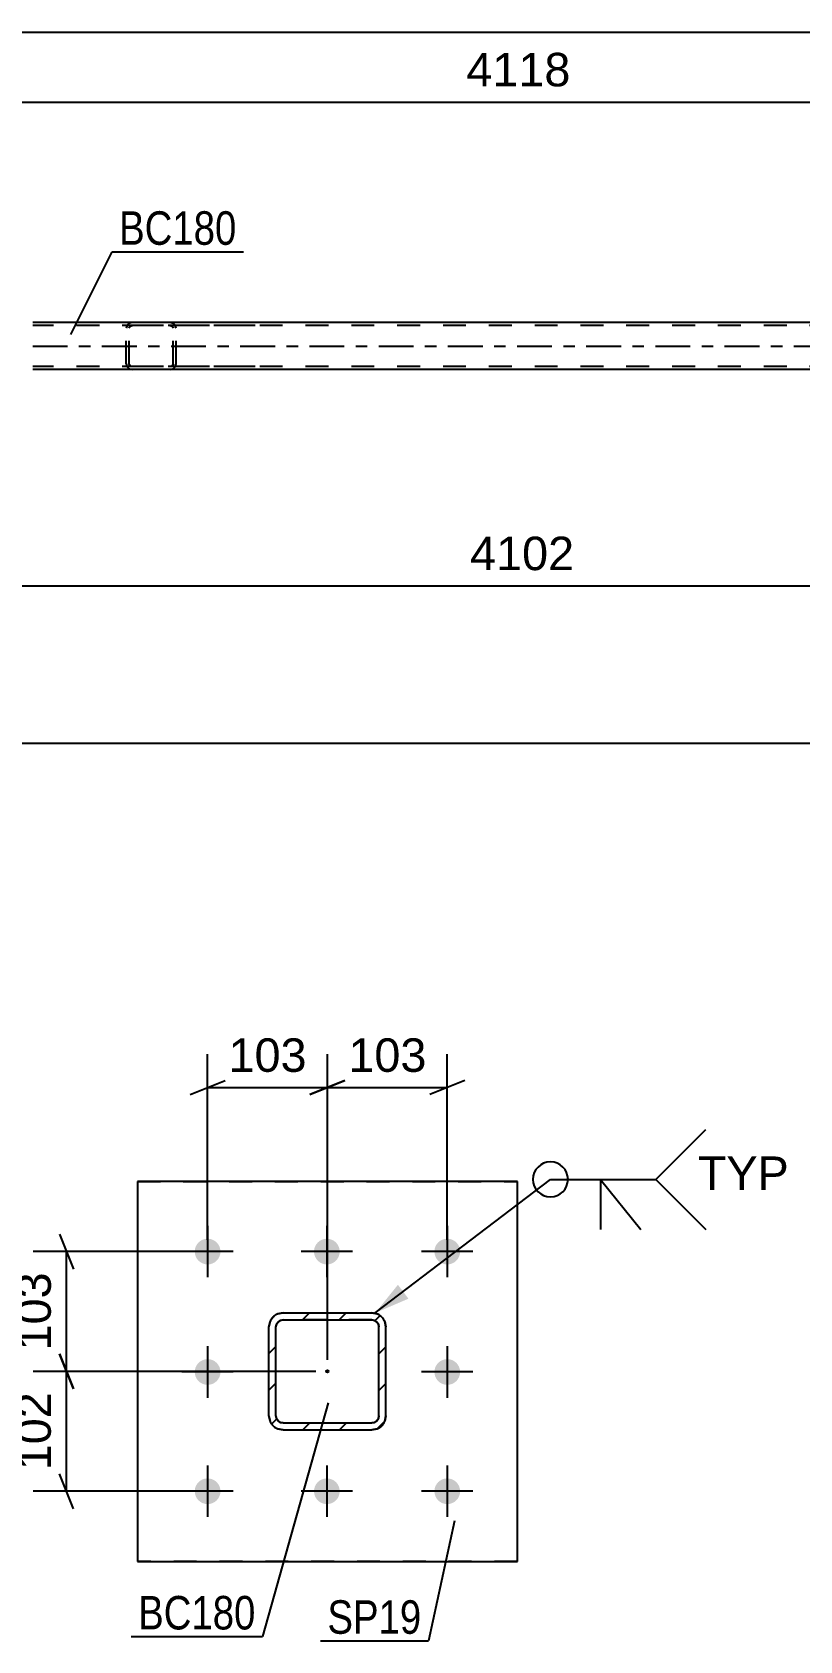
# Model space of a CAD drawing. Header units: millimetres. Extents: x 0 to 841, y 0 to 594.
# Drawn here: x 91.2 to 156.9, y 123.9 to 261.5 of the extents above; entities that cross this region are included whole.
import ezdxf

# ---------------------------------------------------------------- set-up
doc = ezdxf.new("R2010")
doc.units = ezdxf.units.MM
doc.linetypes.add('DXK_LINE_DOT2', pattern=[3.9198, 1.9599, -1.9599])
doc.linetypes.add('DXK_LINE_DOT3', pattern=[5.9187, 2.979, -0.9799, 0.9799, -0.9799])
doc.styles.add('Arial', font='ARIAL.TTF', dxfattribs={"height": 0.2})
doc.styles.add('Arial Narrow', font='ARIALN.TTF', dxfattribs={"height": 0.2})

# ---------------------------------------------------------------- blocks, each defined once
blk = doc.blocks.new('Part-318895945-3052 - 2982')
at = {"color": 2, "linetype": 'Continuous'}
for p, q in [((100.22, 163.19), (100.22, 130.69)), ((132.72, 163.19), (100.22, 163.19)), ((132.72, 130.69), (132.72, 163.19)), ((100.22, 130.69), (132.72, 130.69))]:
    blk.add_line(p, q, dxfattribs=at)
at = {"color": 7, "linetype": 'DXK_LINE_DOT2'}
for p, q in [((100.22, 163.19), (132.72, 163.19)), ((132.72, 130.69), (100.22, 130.69))]:
    blk.add_line(p, q, dxfattribs=at)
blk = doc.blocks.new('Bolt-318895945-3135 - 2982')
at = {"linetype": 'Continuous'}
for points in [[(107.32, 157.19, -1), (105.12, 157.19, -1)], [(117.52, 157.19, -1), (115.32, 157.19, -1)], [(127.82, 157.19, -1), (125.62, 157.19, -1)], [(107.32, 146.89, -1), (105.12, 146.89, -1)], [(127.82, 146.89, -1), (125.62, 146.89, -1)], [(107.32, 136.69, -1), (105.12, 136.69, -1)], [(117.52, 136.69, -1), (115.32, 136.69, -1)], [(127.82, 136.69, -1), (125.62, 136.69, -1)]]:
    blk.add_hatch(color=1, dxfattribs=at).paths.add_polyline_path(points)
at = {"color": 1, "linetype": 'Continuous'}
for p, q in [((106.22, 159.39), (106.22, 154.99)), ((116.42, 159.39), (116.42, 154.99)), ((126.72, 159.39), (126.72, 154.99)), ((108.42, 157.19), (104.02, 157.19)), ((118.62, 157.19), (114.22, 157.19)), ((128.92, 157.19), (124.52, 157.19)), ((106.22, 149.09), (106.22, 144.69)), ((126.72, 149.09), (126.72, 144.69)), ((108.42, 146.89), (104.02, 146.89)), ((128.92, 146.89), (124.52, 146.89)), ((106.22, 138.89), (106.22, 134.49)), ((116.42, 138.89), (116.42, 134.49)), ((126.72, 138.89), (126.72, 134.49)), ((108.42, 136.69), (104.02, 136.69)), ((118.62, 136.69), (114.22, 136.69)), ((128.92, 136.69), (124.52, 136.69))]:
    blk.add_line(p, q, dxfattribs=at)
blk = doc.blocks.new('Part-318895945-3062 - 2982')
at = {"linetype": 'Continuous'}
h = blk.add_hatch(dxfattribs=at)
h.set_pattern_fill('', scale=0.7, style=0, pattern_type=0)
h.set_pattern_definition([(45, (120.7314, 142.029), (-1.57154, 1.57154), [])])
h.paths.add_polyline_path([(120.27, 141.94), (120.73, 142.03), (121.12, 142.29), (121.38, 142.68), (121.47, 143.14), (121.47, 150.74), (121.38, 151.2), (121.12, 151.59), (120.73, 151.85), (120.27, 151.94), (112.67, 151.94), (112.21, 151.85), (111.82, 151.59), (111.56, 151.2), (111.47, 150.74), (111.47, 143.14), (111.56, 142.68), (111.82, 142.29), (112.21, 142.03), (112.67, 141.94)])
h.paths.add_polyline_path([(112.67, 142.54), (112.44, 142.58), (112.25, 142.71), (112.12, 142.91), (112.07, 143.14), (112.07, 150.74), (112.12, 150.97), (112.25, 151.16), (112.44, 151.29), (112.67, 151.34), (120.27, 151.34), (120.5, 151.29), (120.7, 151.16), (120.83, 150.97), (120.87, 150.74), (120.87, 143.14), (120.83, 142.91), (120.7, 142.71), (120.5, 142.58), (120.27, 142.54)])
blk.add_hatch(color=246, dxfattribs=at).paths.add_polyline_path([(116.47, 146.84, -1), (116.47, 147.04, -1)])
at = {"color": 7, "linetype": 'DXK_LINE_DOT2'}
for p, q in [((112.21, 151.85), (112.67, 151.94)), ((112.67, 151.94), (120.27, 151.94)), ((120.27, 151.94), (120.73, 151.85)), ((111.47, 150.74), (111.56, 151.2)), ((111.47, 143.14), (111.47, 150.74)), ((112.12, 150.97), (112.07, 150.74)), ((112.07, 143.14), (112.07, 150.74)), ((112.25, 151.16), (112.12, 150.97)), ((112.44, 151.29), (112.25, 151.16)), ((112.67, 151.34), (112.44, 151.29)), ((120.27, 151.34), (112.67, 151.34)), ((120.5, 151.29), (120.27, 151.34)), ((120.7, 151.16), (120.5, 151.29)), ((120.83, 150.97), (120.7, 151.16)), ((120.87, 150.74), (120.83, 150.97)), ((120.87, 143.14), (120.87, 150.74)), ((121.38, 151.2), (121.47, 150.74)), ((121.47, 143.14), (121.47, 150.74)), ((111.56, 142.68), (111.47, 143.14)), ((112.07, 143.14), (112.12, 142.91)), ((120.83, 142.91), (120.87, 143.14)), ((121.47, 143.14), (121.38, 142.68)), ((112.12, 142.91), (112.25, 142.71)), ((112.67, 141.94), (112.21, 142.03)), ((112.25, 142.71), (112.44, 142.58)), ((112.44, 142.58), (112.67, 142.54)), ((112.67, 142.54), (120.27, 142.54)), ((112.67, 141.94), (120.27, 141.94)), ((120.27, 142.54), (120.5, 142.58)), ((120.73, 142.03), (120.27, 141.94)), ((120.5, 142.58), (120.7, 142.71)), ((120.7, 142.71), (120.83, 142.91))]:
    blk.add_line(p, q, dxfattribs=at)
at = {"color": 2, "linetype": 'Continuous'}
for p, q in [((112.67, 151.94), (112.21, 151.85)), ((112.67, 151.94), (120.27, 151.94)), ((120.73, 151.85), (120.27, 151.94)), ((111.56, 151.2), (111.47, 150.74)), ((111.47, 143.14), (111.47, 150.74)), ((112.07, 150.74), (112.12, 150.97)), ((112.07, 143.14), (112.07, 150.74)), ((112.12, 150.97), (112.25, 151.16)), ((112.25, 151.16), (112.44, 151.29)), ((112.44, 151.29), (112.67, 151.34)), ((112.67, 151.34), (120.27, 151.34)), ((120.27, 151.34), (120.5, 151.29)), ((120.5, 151.29), (120.7, 151.16)), ((120.7, 151.16), (120.83, 150.97)), ((120.83, 150.97), (120.87, 150.74)), ((120.87, 143.14), (120.87, 150.74)), ((121.47, 150.74), (121.38, 151.2)), ((121.47, 143.14), (121.47, 150.74)), ((111.47, 143.14), (111.56, 142.68)), ((112.12, 142.91), (112.07, 143.14)), ((120.87, 143.14), (120.83, 142.91)), ((121.38, 142.68), (121.47, 143.14)), ((112.25, 142.71), (112.12, 142.91)), ((112.21, 142.03), (112.67, 141.94)), ((112.44, 142.58), (112.25, 142.71)), ((112.67, 142.54), (112.44, 142.58)), ((112.67, 142.54), (120.27, 142.54)), ((112.67, 141.94), (120.27, 141.94)), ((120.5, 142.58), (120.27, 142.54)), ((120.27, 141.94), (120.73, 142.03)), ((120.7, 142.71), (120.5, 142.58)), ((120.83, 142.91), (120.7, 142.71))]:
    blk.add_line(p, q, dxfattribs=at)
at = {"color": 7, "linetype": 'DXK_LINE_DOT3'}
blk.add_line((116.47, 146.94), (116.47, 146.94), dxfattribs=at)
at = {"color": 246, "linetype": 'DXK_LINE_DOT2'}
blk.add_line((116.47, 146.94), (116.47, 146.94), dxfattribs=at)
at = {"color": 246, "linetype": 'Continuous'}
blk.add_circle((116.47, 146.94), 0.1, dxfattribs=at)
at = {"color": 7, "linetype": 'DXK_LINE_DOT2'}
for centre, start, end in [((112.67, 150.74), 112.5, 157.5), ((120.27, 150.74), 22.5, 67.5), ((112.67, 143.14), 202.5, 247.5), ((120.27, 143.14), 292.5, 337.5)]:
    blk.add_arc(centre, 1.2, start, end, dxfattribs=at)
at = {"color": 2, "linetype": 'Continuous'}
for centre, start, end in [((112.67, 150.74), 112.5, 157.5), ((120.27, 150.74), 22.5, 67.5), ((112.67, 143.14), 202.5, 247.5), ((120.27, 143.14), 292.5, 337.5)]:
    blk.add_arc(centre, 1.2, start, end, dxfattribs=at)
blk = doc.blocks.new('Part-318895945-3366 - 3225')
at = {"color": 2, "linetype": 'Continuous'}
for p, q in [((182.8, 236.64), (91.26, 236.64)), ((182.8, 232.64), (91.26, 232.64))]:
    blk.add_line(p, q, dxfattribs=at)
at = {"color": 7, "linetype": 'DXK_LINE_DOT2'}
for p, q in [((665.33, 236.4), (91.26, 236.4)), ((665.33, 232.88), (91.26, 232.88))]:
    blk.add_line(p, q, dxfattribs=at)
at = {"color": 7, "linetype": 'DXK_LINE_DOT3'}
blk.add_line((91.26, 234.64), (665.33, 234.64), dxfattribs=at)
blk = doc.blocks.new('Part-318895945-3454 - 3225')
at = {"color": 7, "linetype": 'DXK_LINE_DOT2'}
for p, q in [((99.3, 236.34), (99.26, 236.16)), ((99.26, 233.12), (99.26, 236.16)), ((99.52, 236.16), (99.54, 236.25)), ((99.52, 233.12), (99.52, 236.16)), ((99.54, 236.25), (99.59, 236.33)), ((99.77, 236.64), (99.58, 236.6)), ((99.59, 236.33), (99.68, 236.38)), ((99.68, 236.38), (99.77, 236.4)), ((110.29, 236.64), (99.77, 236.64)), ((110.29, 236.4), (99.77, 236.4)), ((103.2, 236.6), (103.01, 236.64)), ((103.01, 236.4), (103.11, 236.38)), ((103.11, 236.38), (103.19, 236.33)), ((103.19, 236.33), (103.25, 236.25)), ((103.25, 236.25), (103.26, 236.16)), ((103.26, 233.12), (103.26, 236.16)), ((103.52, 236.16), (103.48, 236.34)), ((103.52, 233.12), (103.52, 236.16)), ((99.26, 233.12), (99.3, 232.93)), ((99.54, 233.02), (99.52, 233.12)), ((99.59, 232.95), (99.54, 233.02)), ((99.58, 232.67), (99.77, 232.64)), ((99.68, 232.89), (99.59, 232.95)), ((99.77, 232.88), (99.68, 232.89)), ((110.29, 232.88), (99.77, 232.88)), ((110.29, 232.64), (99.77, 232.64)), ((103.11, 232.89), (103.01, 232.88)), ((103.01, 232.64), (103.2, 232.67)), ((103.19, 232.95), (103.11, 232.89)), ((103.25, 233.02), (103.19, 232.95)), ((103.26, 233.12), (103.25, 233.02)), ((103.48, 232.93), (103.52, 233.12))]:
    blk.add_line(p, q, dxfattribs=at)
for centre, start, end in [((99.75, 236.13), 110.7583, 155.68), ((103.03, 236.13), 24.32, 69.2417), ((99.75, 233.14), 204.32, 249.2417), ((103.03, 233.14), 290.7583, 335.68)]:
    blk.add_arc(centre, 0.496, start, end, dxfattribs=at)
blk = doc.blocks.new('StraightDimension-318895945-3193 - 2982')
at = {"color": 7, "linetype": 'Continuous'}
for p, q in [((116.47, 147.94), (116.47, 174.06)), ((126.72, 158.19), (126.72, 174.06)), ((114.97, 170.61), (117.97, 171.81)), ((116.47, 171.21), (126.72, 171.21)), ((128.22, 171.81), (125.22, 170.61))]:
    blk.add_line(p, q, dxfattribs=at)
at = {"color": 0}
blk.add_wipeout([(125.53, 171.96), (125.53, 176.16), (117.66, 176.16), (117.66, 171.96)], dxfattribs=at)
at = {"color": 3, "style": 'Arial'}
blk.add_text('103', height=2.865, dxfattribs=at).set_placement((118.26, 172.56))
blk = doc.blocks.new('StraightDimension-318895945-3141 - 2982')
at = {"color": 7, "linetype": 'Continuous'}
for p, q in [((93.56, 148.44), (94.76, 145.44)), ((115.47, 146.94), (91.31, 146.94)), ((94.16, 136.69), (94.16, 146.94)), ((94.76, 135.19), (93.56, 138.19)), ((105.22, 136.69), (91.31, 136.69))]:
    blk.add_line(p, q, dxfattribs=at)
at = {"color": 0}
blk.add_wipeout([(93.41, 145.75), (89.21, 145.75), (89.21, 137.88), (93.41, 137.88)], dxfattribs=at)
at = {"color": 3, "style": 'Arial'}
blk.add_text('102', height=2.865, rotation=90.0002, dxfattribs=at).set_placement((92.81, 138.48))
blk = doc.blocks.new('StraightDimension-318895945-3158 - 2982')
at = {"color": 7, "linetype": 'Continuous'}
for p, q in [((93.56, 158.69), (94.76, 155.69)), ((105.22, 157.19), (91.31, 157.19)), ((94.16, 146.94), (94.16, 157.19)), ((94.76, 145.44), (93.56, 148.44)), ((115.47, 146.94), (91.31, 146.94))]:
    blk.add_line(p, q, dxfattribs=at)
at = {"color": 0}
blk.add_wipeout([(93.41, 156), (89.21, 156), (89.21, 148.13), (93.41, 148.13)], dxfattribs=at)
at = {"color": 3, "style": 'Arial'}
blk.add_text('103', height=2.865, rotation=90.0002, dxfattribs=at).set_placement((92.81, 148.73))
blk = doc.blocks.new('StraightDimension-318895945-3176 - 2982')
at = {"color": 7, "linetype": 'Continuous'}
for p, q in [((106.22, 158.19), (106.22, 174.06)), ((116.47, 147.94), (116.47, 174.06)), ((104.72, 170.61), (107.72, 171.81)), ((106.22, 171.21), (116.47, 171.21)), ((117.97, 171.81), (114.97, 170.61))]:
    blk.add_line(p, q, dxfattribs=at)
at = {"color": 0}
blk.add_wipeout([(115.28, 171.96), (115.28, 176.16), (107.41, 176.16), (107.41, 171.96)], dxfattribs=at)
at = {"color": 3, "style": 'Arial'}
blk.add_text('103', height=2.865, dxfattribs=at).set_placement((108.01, 172.56))
blk = doc.blocks.new('StraightDimension-318895945-3535 - 3225')
at = {"color": 7, "linetype": 'Continuous'}
blk.add_line((82.64, 261.48), (673.95, 261.48), dxfattribs=at)
blk = doc.blocks.new('StraightDimension-318895945-3573 - 3225')
at = {"color": 7, "linetype": 'Continuous'}
for p, q in [((82, 237.41), (82, 258.35)), ((183.6, 238.04), (183.6, 258.35)), ((83.5, 256.1), (80.5, 254.9)), ((182.1, 254.9), (185.1, 256.1)), ((82, 255.5), (183.6, 255.5))]:
    blk.add_line(p, q, dxfattribs=at)
at = {"color": 0}
blk.add_wipeout([(137.85, 256.25), (137.85, 260.45), (127.75, 260.45), (127.75, 256.25)], dxfattribs=at)
at = {"color": 3, "style": 'Arial'}
blk.add_text('4118', height=2.865, dxfattribs=at).set_placement((128.35, 256.85))
blk = doc.blocks.new('StraightDimension-318895945-3655 - 3225')
at = {"color": 7, "linetype": 'Continuous'}
for p, q in [((82.64, 231.64), (82.64, 210.6)), ((183.6, 231.24), (183.6, 203.93)), ((84.14, 214.72), (81.14, 213.52)), ((182.1, 213.52), (185.1, 214.72)), ((82.64, 214.12), (183.6, 214.12))]:
    blk.add_line(p, q, dxfattribs=at)
at = {"color": 0}
blk.add_wipeout([(138.17, 214.87), (138.17, 219.07), (128.07, 219.07), (128.07, 214.87)], dxfattribs=at)
at = {"color": 3, "style": 'Arial'}
blk.add_text('4102', height=2.865, dxfattribs=at).set_placement((128.67, 215.47))
at = {"color": 0, "linetype": 'Continuous'}
for points in [[(82.04, 213.42), (77.84, 213.42), (77.84, 210), (82.04, 210)], [(183, 213.42), (178.8, 213.42), (178.8, 203.33), (183, 203.33)]]:
    blk.add_wipeout(points, dxfattribs=at)
at = {"color": 3, "linetype": 'Continuous', "style": 'Arial'}
for s, height, p in [('0', 2.87, (81.44, 210.6)), ('4102', 2.865, (182.4, 203.93))]:
    blk.add_text(s, height=height, rotation=90.0002, dxfattribs=at).set_placement(p)
blk = doc.blocks.new('StraightDimension-318895945-3666 - 3225')
at = {"color": 7, "linetype": 'Continuous'}
blk.add_line((82, 200.66), (674.59, 200.66), dxfattribs=at)
blk = doc.blocks.new('Mark-318895945-3048 - 2982')
at = {"color": 0}
blk.add_wipeout([(124.51, 124.5), (124.51, 127.5), (116.47, 127.5), (116.47, 124.5)], dxfattribs=at)
blk.add_wipeout([(124.51, 124.5), (124.51, 127.5), (116.47, 127.5), (116.47, 124.5)], dxfattribs=at)
at = {"color": 30, "linetype": 'Continuous'}
for p in [(127.33, 134.16), (115.87, 123.9)]:
    blk.add_line(p, (125.11, 123.9), dxfattribs=at)
at = {"color": 3, "style": 'Arial Narrow'}
blk.add_text('SP19', height=2.863, dxfattribs=at).set_placement((116.47, 124.5))
blk = doc.blocks.new('Mark-318895945-3058 - 2982')
at = {"color": 0}
blk.add_wipeout([(110.33, 124.87), (110.33, 127.87), (100.28, 127.87), (100.28, 124.87)], dxfattribs=at)
blk.add_wipeout([(110.33, 124.87), (110.33, 127.87), (100.28, 127.87), (100.28, 124.87)], dxfattribs=at)
at = {"color": 30, "linetype": 'Continuous'}
for p in [(116.53, 144.26), (99.68, 124.27)]:
    blk.add_line(p, (110.93, 124.27), dxfattribs=at)
at = {"color": 3, "style": 'Arial Narrow'}
blk.add_text('BC180', height=2.863, dxfattribs=at).set_placement((100.28, 124.87))
blk = doc.blocks.new('WeldMark-318895945-3210 - 2982')
at = {"linetype": 'Continuous'}
blk.add_hatch(color=30, dxfattribs=at).paths.add_polyline_path([(123.4, 153.16), (120.56, 151.94), (122.5, 154.35)])
at = {"color": 30, "linetype": 'Continuous'}
for p, q in [((120.56, 151.94), (135.55, 163.36)), ((135.55, 163.36), (144.55, 163.36))]:
    blk.add_line(p, q, dxfattribs=at)
at = {"color": 3, "linetype": 'Continuous'}
for q in [(143.27, 159.07), (139.84, 159.07)]:
    blk.add_line((139.84, 163.36), q, dxfattribs=at)
for start, end in [(90, 270), (270, 90)]:
    blk.add_arc((135.55, 163.36), 1.5, start, end, dxfattribs=at)
at = {"color": 0, "linetype": 'Continuous'}
blk.add_wipeout([(155.93, 162.46), (155.93, 165.46), (148.15, 165.46), (148.15, 162.46)], dxfattribs=at)
blk.add_wipeout([(155.93, 162.46), (155.93, 165.46), (148.15, 165.46), (148.15, 162.46)], dxfattribs=at)
at = {"color": 3, "linetype": 'Continuous'}
for q in [(148.84, 167.64), (148.84, 159.07)]:
    blk.add_line((144.55, 163.36), q, dxfattribs=at)
at = {"color": 3, "linetype": 'Continuous', "style": 'Arial'}
blk.add_text('TYP', height=2.865, dxfattribs=at).set_placement((148.15, 162.46))
blk = doc.blocks.new('Mark-318895945-3362 - 3225')
at = {"color": 0}
blk.add_wipeout([(108.69, 243.3), (108.69, 246.3), (98.65, 246.3), (98.65, 243.3)], dxfattribs=at)
blk.add_wipeout([(108.69, 243.3), (108.69, 246.3), (98.65, 246.3), (98.65, 243.3)], dxfattribs=at)
at = {"color": 30, "linetype": 'Continuous'}
for p, q in [((94.51, 235.64), (98.05, 242.7)), ((98.05, 242.7), (109.29, 242.7))]:
    blk.add_line(p, q, dxfattribs=at)
at = {"color": 3, "style": 'Arial Narrow'}
blk.add_text('BC180', height=2.863, dxfattribs=at).set_placement((98.65, 243.3))

msp = doc.modelspace()

# ---------------------------------------------------------------- block references
for name in ['StraightDimension-318895945-3535 - 3225', 'Part-318895945-3366 - 3225', 'Part-318895945-3454 - 3225', 'StraightDimension-318895945-3655 - 3225', 'Part-318895945-3052 - 2982', 'Bolt-318895945-3135 - 2982', 'Part-318895945-3062 - 2982']:
    msp.add_blockref(name, (0, 0))

# ---------------------------------------------------------------- next in the draw order: block references
for name in ['StraightDimension-318895945-3573 - 3225', 'StraightDimension-318895945-3666 - 3225', 'StraightDimension-318895945-3193 - 2982', 'Mark-318895945-3048 - 2982']:
    msp.add_blockref(name, (0, 0))

# ---------------------------------------------------------------- next in the draw order: block references
for name in ['Mark-318895945-3362 - 3225', 'WeldMark-318895945-3210 - 2982', 'StraightDimension-318895945-3141 - 2982']:
    msp.add_blockref(name, (0, 0))

# ---------------------------------------------------------------- next in the draw order: block references
for name in ['StraightDimension-318895945-3158 - 2982', 'Mark-318895945-3058 - 2982']:
    msp.add_blockref(name, (0, 0))

# ---------------------------------------------------------------- next in the draw order: block references
msp.add_blockref('StraightDimension-318895945-3176 - 2982', (0, 0))

doc.saveas('drawing.dxf')
